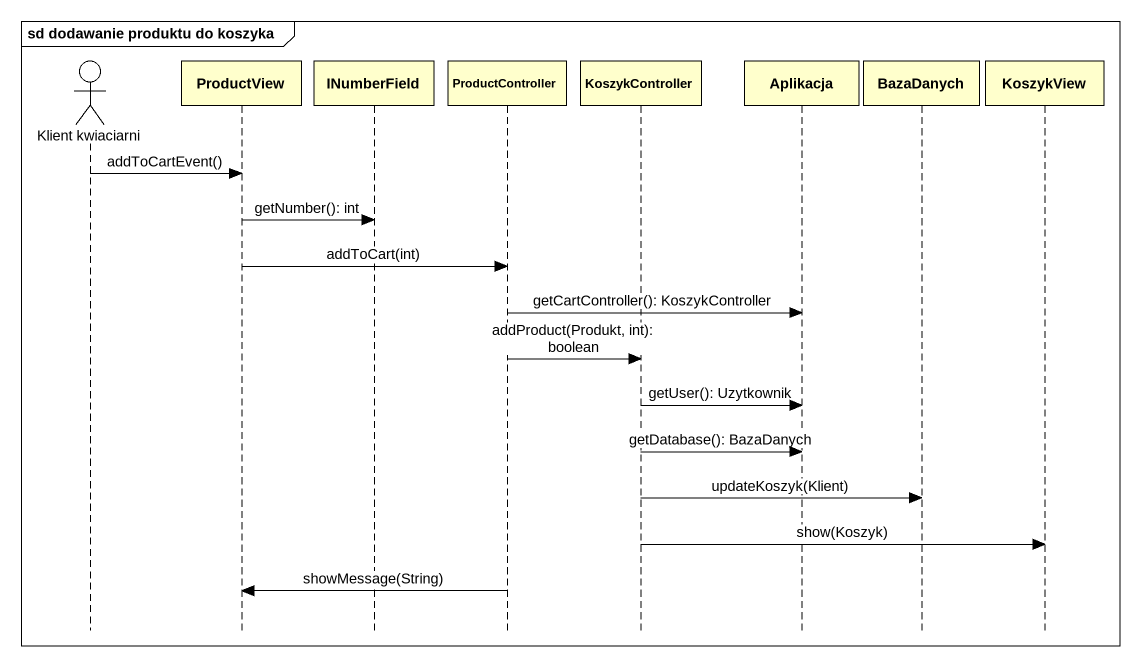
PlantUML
@startuml
mainframe sd dodawanie produktu do koszyka
hide footbox
actor "Klient kwiaciarni" as Klient_kwiaciarni
participant ProductView
participant INumberField
participant ProductController
participant KoszykController
participant Aplikacja
participant BazaDanych
participant KoszykView

Klient_kwiaciarni -> ProductView : addToCartEvent()
ProductView -> INumberField : getNumber(): int
ProductView -> ProductController : addToCart(int)
ProductController -> Aplikacja : getCartController(): KoszykController
ProductController -> KoszykController : addProduct(Produkt, int): boolean
KoszykController -> Aplikacja : getUser(): Uzytkownik
KoszykController -> Aplikacja : getDatabase(): BazaDanych
KoszykController -> BazaDanych : updateKoszyk(Klient)
KoszykController -> KoszykView : show(Koszyk)
ProductController -> ProductView : showMessage(String)
@enduml
